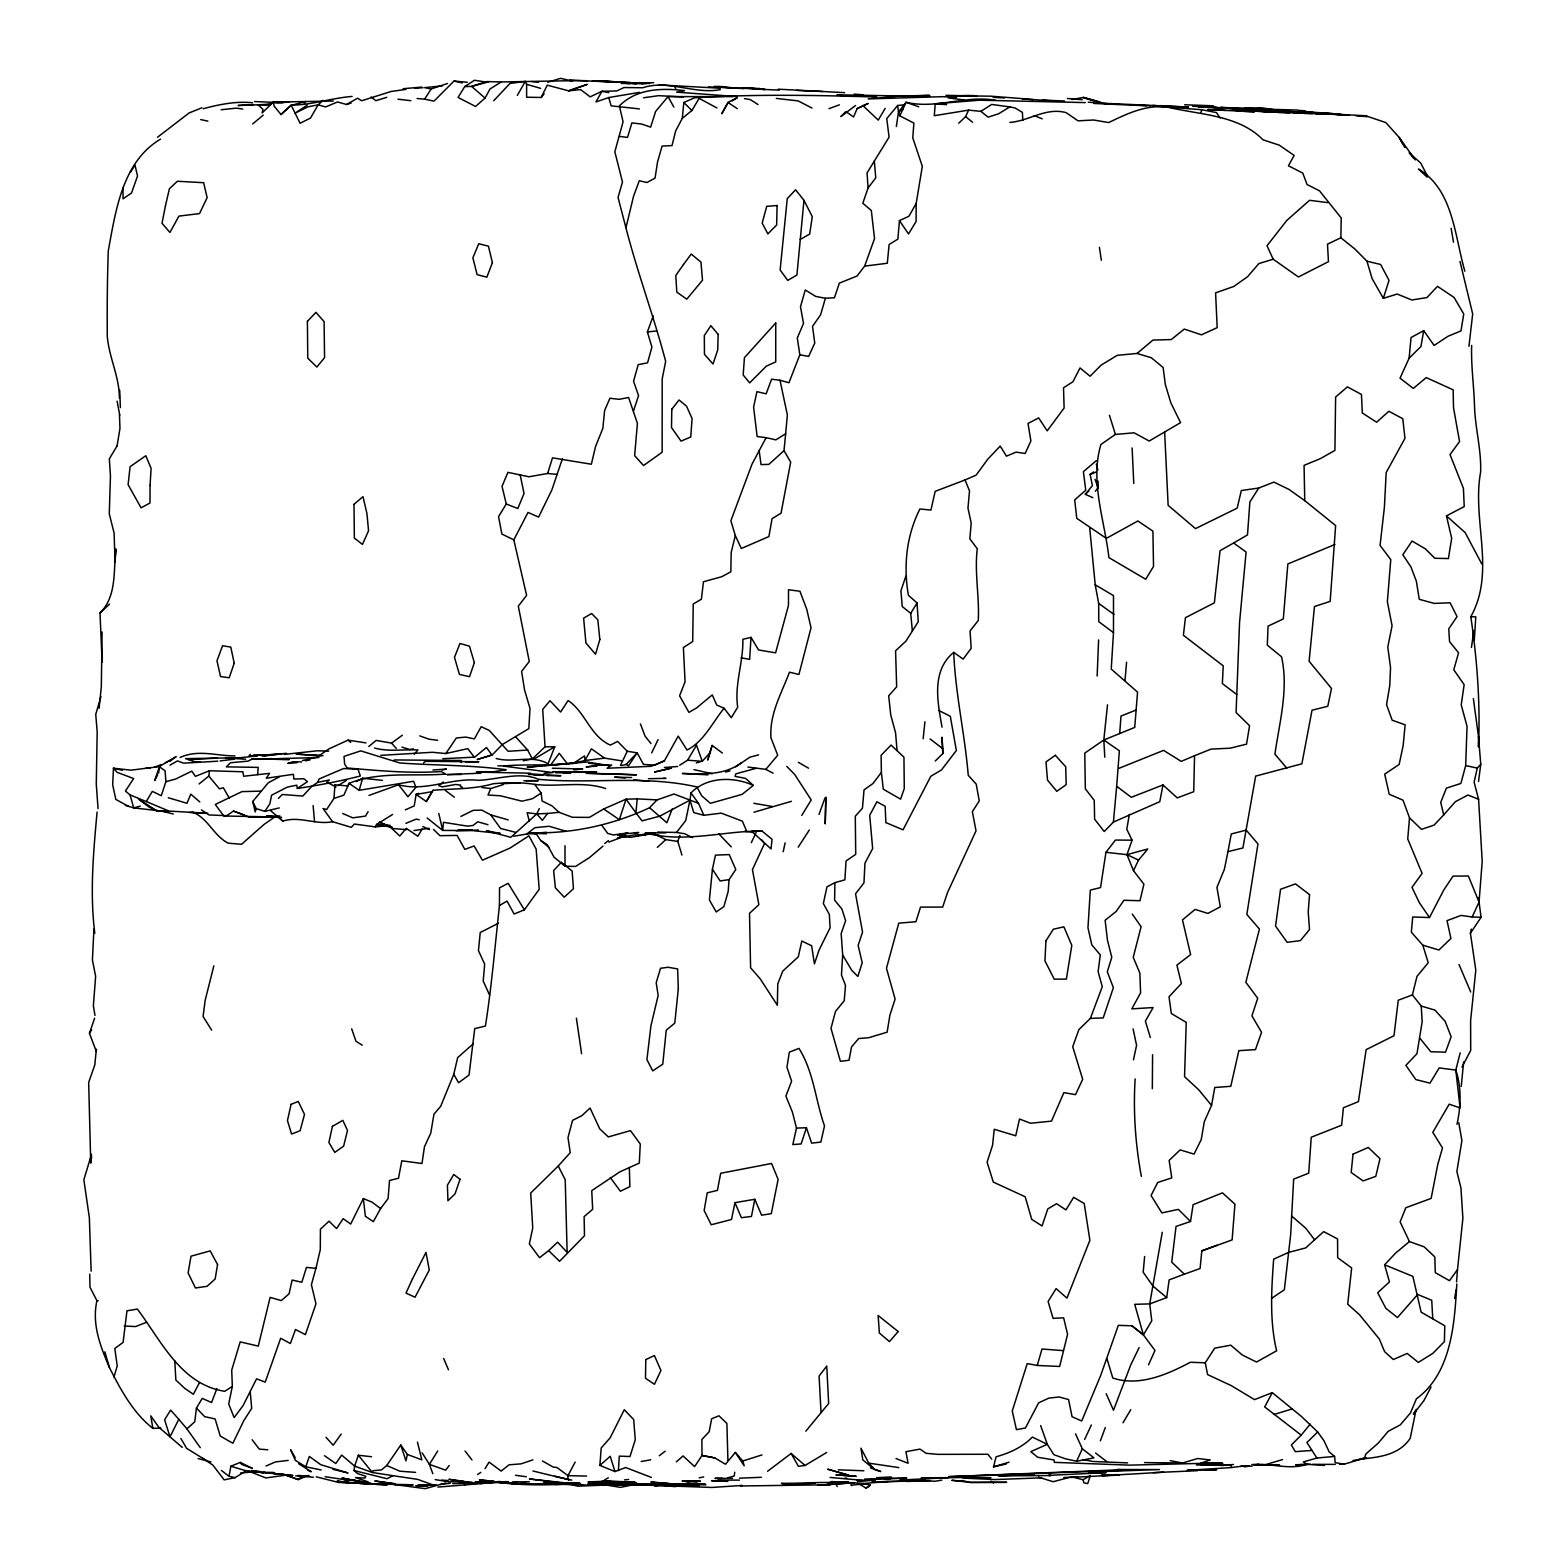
<?xml version="1.0" encoding="UTF-8"?>
<svg xmlns="http://www.w3.org/2000/svg" width="1567" height="1567" viewBox="0 0 1567 1567"><rect width="100%" height="100%" fill="white"/><g stroke="black" fill="none" stroke-linecap="round" stroke-linejoin="round"><path stroke-width="1.5" d="M1473.372 698.667L1478.484 736.333L1478.484 746.911C1480.423 703.642 1477.133 659.55 1470.806 616.712C1496.034 571.622 1471.766 520.322 1480.619 472.078C1481.442 449.807 1475.311 428.907 1474.527 406.695C1474.018 386.226 1470.943 365.973 1471.668 345.426M499.462 905.53L499.52 887.843L508.139 883.318L524.397 909.82L514.113 914.012L507.042 901.084L499.462 905.53C495.035 945.685 491.646 986.329 485.417 1026.072L474.742 1028.579L469.023 1075.099L458.563 1082.738L453.764 1074.316L457.682 1057.607L473.41 1043.661M1236.814 694.592L1222.358 683.565L1223.239 665.857L1183.398 635.281L1185.436 617.672L1214.366 602.844L1220.047 550.683L1233.621 543.005L1246.098 552.015L1239.556 622.51L1236.089 712.476L1249.565 725.717L1246.548 744.129L1230.271 748.184L1211.056 749.104L1194.544 755.725L1193.721 791.707L1177.248 797.897L1162.988 784.949L1131.335 797.29L1116.683 786.301L1119.367 750.789L1103.814 739.996L1107.516 704.837M916.186 203.436L916.088 221.515L908.527 233.934L899.438 220.614L908.938 216.246L916.186 203.436L922.317 166.337L912.778 137.876L913.874 123.088L899.85 115.86L898.518 111.923L897.617 105.498L904.453 104.793M851.155 1482.578L851.136 1485.496C854.583 1484.302 879.42 1482.402 865.944 1488.043L858.814 1483.753M881.379 772.433L883.298 789.2L900.594 799.15L904.296 788.495L903.944 757.194L891.055 745.069L881.105 755.294L881.379 772.433L872.956 783.52L864.044 789.886L862.438 808.239L855.288 816.211L855.719 854.328L846.043 860.988L844.907 879.831L834.898 882.652L834.623 900.163L841.89 909.017L845.632 920.71L841.166 933.579L842.674 955.008L841.459 975.046L845.494 985.369L844.221 1000.686L835.466 1011.479L831 1028.383L840.402 1061.31L849.02 1060.271L851.508 1046.932L858.677 1038.529L868.49 1037.765L887.137 1032.183L889.919 1015.083L895.11 999.119L886.471 968.288L898.772 923.159L915.931 921.729L920.534 907.117L942.688 907.078L947.506 892.602L976.045 830.823L972.343 811.745L979.257 800.913L976.221 784.166L968.23 775.234C964.88 734.179 955.322 693.691 953.735 652.362L963.137 659.119L971.168 648.366L970.071 630.913L978.278 620.454C979.512 596.459 974.38 572.641 977.279 548.783L969.836 538.813L971.207 523.084L967.975 508.119L969.522 490.882L965.037 479.972L976.163 475.095L987.7 459.288L1000.197 446.086L1006.465 456.173L1016.082 452.119L1025.151 453.49L1030.89 440.993L1028.011 423.462L1038.647 417.899L1047.207 430.847L1064.111 408.047L1063.503 387.774L1072.944 381.76L1080.035 367.951L1090.103 376.256L1101.19 365.072L1117.271 355.317L1137.074 353.456L1151.353 357.766L1163.106 367.52L1165.358 384.64L1170.862 402.915L1180.578 422.639L1149.218 441.032L1134.116 432.825L1115.41 434.412L1100.915 444.48C1089.79 481.578 1104.676 520.401 1108.907 557.617L1145.712 579.261L1153.527 566.431L1152.901 531.135L1137.877 520.969L1106.322 538.382L1076.784 518.324L1074.688 499.932L1085.735 490.197L1083.385 471.647L1096.371 460.639M1456.82 1283.98C1454.548 1323.997 1451.355 1373.24 1416.431 1398.783L1410.457 1412.964L1400.33 1424.834L1388.166 1431.357L1378.314 1443.05L1365.778 1454.058L1364.602 1458.113L1344.173 1464.185L1335.182 1462.677L1334.594 1456.429L1329.188 1451.943L1323.997 1440.778L1317.69 1431.983L1301.452 1416.47L1272.286 1392.652L1254.54 1399.625L1231.211 1385.6L1207.609 1374.592L1205.238 1362.8L1214.699 1348.188L1230.761 1345.172L1242.318 1355.024L1256.519 1362.036L1276.635 1350.774C1269.505 1321.177 1271.425 1289.563 1273.658 1259.163L1288.72 1252.346L1305.683 1247.939L1323.664 1231.603L1337.572 1238.968L1337.67 1257.674L1351.655 1267.958L1347.698 1304.195L1359.412 1314.615L1379.313 1339.002L1384.621 1351.655L1393.318 1359.529L1407.205 1353.437L1418.311 1362.409L1432.845 1353.359L1444.402 1341.607L1444.774 1325.76L1421.132 1312.147L1412.866 1276.361L1384.601 1264.804L1395.688 1253.012L1409.438 1241.573L1424.207 1246.862L1434.804 1256.91L1435.294 1272.659L1449.495 1280.69L1457.506 1269.564L1462.892 1218.284L1460.914 1187.727L1456.859 1171.528L1461.913 1140.58L1458.799 1122.775M1152.587 1054.728L1152.313 1088.673M1190.509 1221.496L1193.114 1204.69L1222.456 1192.859L1234.953 1204.181L1232.113 1239.908L1201.811 1250.858L1200.087 1268.506L1184.358 1274.167L1171.724 1262.16L1176.034 1226.432L1190.509 1221.496L1178.404 1209.371L1161.872 1212.897L1151.079 1195.503L1157.719 1182.478L1171.783 1177.875L1169.139 1160.422L1180.166 1149.884L1194.054 1154.096L1201.262 1139.542L1204.298 1121.659L1211.546 1105.401L1198.814 1089.868L1184.554 1076.666L1186.239 1022.389L1171.313 1013.496L1169.021 996.769L1181.4 983.508L1176.895 965.135L1190.626 954.597L1182.478 919.907L1195.112 909.408L1207.902 913.424L1220.301 906.823L1216.932 887.353L1224.356 869.391L1227.98 851.625L1242.905 848.002L1255.676 776.096L1301.883 763.815L1312.03 710.204L1327.778 706.266L1331.499 688.461L1309.111 661.254L1314.458 606.547L1330.168 601.375L1335.632 525.572L1304.743 500.637L1304.077 465.36L1320.335 458.641L1334.927 450.395L1335.613 397.019L1347.424 386.873L1361.449 394.473L1362.311 412.963L1376.609 422.228L1388.871 411.259L1402.778 418.722L1404.972 438.329L1386.188 472.529L1384.386 507.473L1380.057 545.375L1390.771 559.615L1387.363 601.708L1392.084 625.762L1387.794 647.053L1390.536 667.522L1389.772 685.465L1386.56 704.66L1392.162 720.193L1405.148 724.835L1403.131 745.716L1399.155 764.441L1384.699 774.118L1389.224 794.234L1403.013 800.189L1409.516 817.817L1421.465 829.354L1434.099 825.104L1443.716 814.879L1440.719 802.343L1446.419 788.123L1460.875 783.441L1465.674 765.597L1467.045 726.305L1461.227 704.895L1464.146 684.681L1453.784 669.795L1458.564 652.812L1449.553 641.628L1448.77 628.857L1457.055 616.595L1450.141 602.805L1434.158 603.393L1419.271 599.319L1416.353 581.161L1410.986 566.999L1402.818 554.777L1412.063 541.026L1425.382 548.842L1434.843 558.283L1448.398 558.538L1451.688 538.284L1446.459 515.896L1464.224 506.572L1463.421 488.375L1450.023 454.587L1459.543 441.561L1453.53 407.851L1453.138 389.83L1426.244 377.608L1413.316 388.42L1400.036 378.176L1409.125 358.177L1411.064 337.512L1423.717 330.657L1434.118 345.445L1447.967 336.298L1460.973 330.911L1463.754 314.007L1454.098 297.475L1437.487 286.35L1426.969 297.554L1411.808 299.983L1397.157 294.048L1383.348 298.337L1372.124 278.652L1366.953 261.199L1354.809 248.938L1340.862 237.773L1341.234 217.97L1319.492 190.821L1307.054 184.495L1302.765 173.095L1288.446 165.789L1294.166 155.446L1279.279 145.163L1262.963 139.796C1238.596 114.842 1200.067 114.881 1168.042 107.261C1146.848 104.186 1127.221 113.608 1108.711 122.559L1093.57 119.993L1078.018 120.835L1066.226 112.687C1046.149 106.987 1029.127 120.972 1009.834 122.441M1456.37 1289.132L1454.568 1298.377M1456.546 1281.904L1457.506 1269.564M1162.988 784.949L1159.795 801.658L1113.412 822.087L1104.245 831.509L1094.628 819.228L1094.256 800.384L1085.343 788.828L1084.775 753.12L1103.814 739.996L1134.723 727.421L1137.564 692.124L1111.238 669.07L1113.491 632.637L1113.491 595.617L1095.215 584.804L1089.692 527.766M89.711 1274.128L89.985 1287.251L96.919 1300.649C91.689 1324.566 100.366 1346.112 109.455 1367.619C120.737 1389.772 132.98 1412.729 152.861 1428.379L160.774 1428.046M602.962 846.141L589.525 857.56L575.579 866.433L564.982 866.218L565.021 845.71M747.929 767.066L765.812 769.358L777.722 755.235L770.944 737.802C769.338 713.984 781.424 693.593 789.474 672.204L798.935 674.456L811.04 627.721L806.731 609.25L799.934 591.249L788.514 589.76L788.475 605.391L775.606 652.851L758.565 649.972L751.004 637.377L742.856 639.297C743.463 662.488 734.237 684.407 737.704 707.246L731.28 717.686L724.111 708.264L716.726 705.052L712.28 694.906L696.551 707.951L688.912 712.378L679.588 695.787L685.073 681.802L683.388 647.563L692.692 641.53L693.26 603.981L701.409 599.162L703.446 581.768L721.78 576.715L730.829 571.818L731.182 552.465L735.315 535.542L730.868 520.734L752.023 464.126L766.106 437.663L775.9 439.876L785.655 433.726L787.359 414.922L779.994 380.252L771.61 379.194L766.145 393.826L756.92 391.652L753.609 407.185L757.135 436.527L766.106 437.663M1461.972 1067.068L1470.708 1050.438L1470.61 1020.685L1475.801 970.169L1470.414 933.227L1481.089 917.322L1479.052 902.063L1468.377 875.992L1453.02 876.129L1443.834 889.919L1429.496 917.537L1412.709 916.989L1411.338 932.189L1422.797 945.175L1428.242 962.745L1416.979 976.378L1412.396 994.927L1398.254 1000.216L1394.003 1035.728L1366.13 1049.655L1358.432 1101.621L1343.428 1107.751L1341.607 1125.243L1311.246 1137.231L1308.719 1173.174L1293.656 1179.148L1290.679 1234.522L1284.352 1289.778L1271.542 1298.397M1113.412 822.087L1116.683 786.301M618.417 1470.59L619.278 1456.135L629.993 1456.526L635.262 1439.818L633.695 1419.584L624.293 1409.732L610.131 1437.84L601.199 1447.986L599.887 1465.4L614.989 1471.57L625.664 1467.515L651.304 1477.407M751.004 637.377L749.653 659.354L741.034 657.827M897.049 750.534L895.599 732.984L890.702 714.689L888.704 695.807L896.657 686.836L895.58 650.814L905.961 641.099L918.242 621.746L917.048 602.962L908.39 595.245C903.297 565.961 906.431 535.62 919.907 508.981L930.916 510.078L935.186 491.333L965.037 479.972M1474.332 639.826L1475.801 616.85L1470.806 616.712M102.11 632.01L101.307 686.973L99.093 708.323M729.027 879.655L728.224 891.31L723.876 906.647L716.217 911.955L709.4 899.987L712.417 869.234L715.473 855.131L729.243 854.583L735.785 869.528L729.027 879.655L720.115 880.928L712.417 869.234M363.348 1198.579L365.385 1216.286L373.338 1221.653L380.585 1208.549L372.025 1202.144L363.348 1198.579L350.695 1224.042L343.173 1218.656L336.552 1228.587L329.031 1221.183L320.412 1229.174L320.295 1249.643L315.927 1268.349L306.486 1267.39L301.824 1282.257L292.167 1280.043L289.072 1293.774L281.335 1300.59L270.112 1297.398L258.281 1346.112L240.182 1341.881L231.72 1370.067L232.327 1386.403L224.708 1391.3C180.714 1384.366 161.362 1340.941 137.367 1309.091L126.986 1310.796L123.088 1342.41L114.802 1348.482L117.231 1365.973L113.94 1377.08M1461.247 1086.421L1463.617 1061.838M375.336 826.886L376.57 824.477L390.183 825.417L375.336 826.886L354.357 824.046L351.302 827.317L332.557 821.715L323.076 808.533L326.622 809.512L333.967 798.426L334.946 784.812L347.933 785.948L349.03 783.324C379.527 771.179 413.531 776.527 445.635 774.098L441.267 771.532C409.477 773.628 378.391 770.631 347.169 767.987L344.622 764.05L344.035 756.391L360.763 750.867L399.683 762.953C433.256 765.421 471.491 765.049 505.044 769.593L506.161 769.73L491.196 772.12L476.29 772.08L530.39 773.197M1119.7 733.552L1120.993 716.06L1136.036 710.047M97.095 812.059C93.374 852.311 89.75 893.19 94.803 933.266M1085.285 102.599L979.414 100.19L935.244 103.794L934.285 115.703L968.661 110.121L980.883 111.355L988.072 117.153L998.688 113.764L1009.775 106.889L1015.142 108.005L1022.409 112.393L1022.82 120.463M803.969 200.341L796.917 275.009L787.77 280.415L780.131 270.014L787.261 198.598L795.605 189.783L803.969 200.341L812.274 216.618L809.669 234.071L800.208 239.477M899.438 220.614L897.891 239.124L889.135 244.472L887.294 263.256L864.651 266.116L857.012 276.047L839.324 283.137L834.447 297.789L825.398 298.259L815.721 296.418L805.262 289.973L800.482 306.799L803.518 323.39L797.29 338.002L799.836 354.769L788.965 382.72L779.994 380.252M1409.516 817.817L1407.734 838.952L1422.092 873.367L1411.985 887.373L1419.428 902.827L1429.496 917.537M1125.008 680.293L1126.575 662.234M1144.635 1256.499L1143.185 1272.228L1152.92 1286.056L1166.69 1297.613L1149.708 1303.901L1134.723 1304.312L1143.381 1334.869L1154.977 1350.46L1148.533 1364.818M1098.604 639.924L1097.155 676.023M442.795 758.702L474.703 757.155L486.475 747.479L491.96 755.039L477.171 759.544L492.351 754.785L502.4 744.482L528.843 728.616L529.999 708.421L524.534 689.852L521.596 671.362L529.274 661.489L518.305 606.174L526.61 595.362L513.819 539.871L501.891 534.053L498.541 516.64L506.278 503.986L502.028 486.358L507.923 472.353L529 476.779L547.647 473.469L552.505 457.858L591.347 464.224L595.558 446.517L602.844 428.379L604.588 410.632L609.876 398.253L619.18 399.311L628.602 397.47L637.416 423.384L634.635 455.605L643.508 465.517L662.155 452.256L662.195 378.94L665.662 361.35C653.87 316.416 637.514 272.854 625.938 227.803L633.538 196.286L639.258 180.793L646.995 182.497L655.045 178.148L657.572 161.793L662.116 146.084L672.028 145.574L675.671 130.903L682.291 118.367L683.819 102.501L694.553 97.8C755.137 94 815.956 95.215 876.658 97.017M368.989 795.409L398.527 784.773C425.734 792.099 451.472 777.291 478.738 780.327C498.188 779.406 520.303 771.356 538.715 779.347C591.366 784.127 644.664 774.999 696.845 786.928L701.722 795.801L710.399 803.323L742.19 794.332L753.296 785.4C733.689 776.37 706.619 776.644 690.988 792.922L689.95 800.13L659.727 816.192L642.039 820.853L635.889 812.842L637.24 798.876L657.063 799.895L673.986 794.018L698.49 803.323L703.838 815.291L721.271 813.136L742.366 821.167L746.793 831.509L761.875 830.902L751.651 831.333L771.042 848.922L772.041 839.305L761.875 830.902M735.315 535.542L741.309 548.489L768.907 536.56L772.061 518.677L781.032 513.192L790.689 462.128L784.009 450.669L785.655 433.726M1422.797 945.175L1438.917 950.013L1450.924 938.476L1447.027 920.632L1461.071 915.422L1472.157 916.989L1479.052 902.063L1482.206 861.399L1478.582 799.229L1474.116 782.188L1477.289 768.085L1480.756 764.324L1478.484 736.333M923.159 738.703L924.941 721.76M199.068 783.951L208.803 776.076L209.41 770.749L242.905 771.787L243.629 776.253L269.544 773.354L266.312 778.231L293.421 774.313L293.852 779.034L303.959 778.779L307.426 781.698L297.377 788.436L296.77 785.185L287.309 787.104L271.581 795.213L269.877 803.714L264.843 811.373L256.185 808.592L252.718 801.52L268.251 782.795L279.788 776.605M1457.016 1124.303C1460.875 1106.615 1461.658 1087.361 1455.802 1070.065L1439.192 1067.93L1430.005 1083.13L1415.863 1079.604L1405.893 1065.364L1416.96 1053.69L1422.19 1021.664L1421.23 1006.073L1412.396 994.927M216.912 1388.499L211.584 1402.563L202.241 1398.371L196.423 1408.067L194.759 1421.798L186.884 1428.791L200.282 1447.673M158.62 773.138L159.423 766.792L165.103 770.807L165.887 781.718L161.283 795.703L152.352 791.355L146.24 801.54L130.041 794.88L125.419 791.08L133.626 778.525L117.172 772.374L113.47 768.261L112.667 784.773L115.821 799.405L128.67 806.457M734.727 1472.197L734.237 1475.957L727.676 1477.838M1090.377 1018.393L1103.227 1017.904L1113.373 987.661L1107.301 971.775L1111.786 957.319L1107.438 940.141L1105.127 920.26L1116.272 911.348L1123.931 900.261L1139.973 900.731L1143.91 884.199L1133.47 870.606L1126.967 854.661L1132.079 840.186L1115.449 840.049L1105.949 852.311L1100.543 887.588L1090.319 890.115L1087.968 927.821L1091.807 944.881L1100.308 954.93L1098.114 971.579L1102.287 986.662L1090.377 1018.393L1078.88 1029.597L1072.729 1046.736L1082.679 1079.291L1075.51 1094.647L1063.875 1092.63L1051.477 1121.13L1030.557 1123.245L1019.51 1119.034L1015.749 1135.801L994.242 1129.278L992.557 1145.301L987.092 1162.146L993.302 1182.086L1025.171 1196.757L1031.732 1219.322L1042.055 1225.962L1047.794 1208.901L1056.589 1203.711L1065.971 1209.9L1073.65 1197.306L1084.207 1203.515L1089.888 1240.3L1066.951 1298.122L1056.099 1288.603L1048.108 1301.511L1053.044 1318.317L1063.66 1317.867L1067.578 1334.34L1059.645 1366.463L1037.236 1365.464L1027.227 1363.584L1012.262 1411.005L1016.435 1429.652L1025.425 1428.007L1038.627 1402.857L1048.832 1398.097L1059.135 1396.981L1068.557 1399.546L1072.083 1416.725L1081.72 1420.995L1100.759 1375.278L1118.329 1325.349L1131.883 1325.78L1143.381 1334.869L1151.765 1320.785L1149.708 1303.901L1162.263 1232.269M1478.523 781.443L1480.756 764.324M445.674 1482.989L425.284 1488.65L396.098 1484.752L412.121 1484.752L372.26 1483.871L341.978 1477.975L360.684 1481.814L368.127 1481.853L355.474 1477.583L364.954 1478.092L365.816 1476.271L357.746 1473.666L354.044 1470.571L354.632 1466.105L358.334 1455.234L371.594 1456.742M1166.69 1297.613L1169.139 1279.886L1184.358 1274.167M91.669 1156.485L90.729 1163.125L88.673 1082.464L94.803 1064.894L96.371 1049.185L96.312 1051.398L89.456 1033.299L94.608 1018.217M1471.433 647.445L1473.803 630.894M896.324 126.516L898.518 111.923L906.059 102.266C935.812 109.494 965.938 94.784 995.907 100.347M1468.945 346.366L1472.686 313.929L1459.993 261.454M1416.176 1409.321L1410.202 1438.31C1399.037 1455.273 1378.509 1457.349 1360.078 1459.073L1364.602 1458.113M117.094 445.753L119.954 428.516L119.484 414.569M257.576 774.588L258.202 767.379L226.334 766.87L230.447 762.757L248.056 761.111L252.405 758.898L287.642 758.663M1129.356 814.389L1126.791 829.315L1132.079 840.186M1114.509 1475.037L1163.654 1472.197M245.51 1471.139L235.168 1477.642L229.056 1476.31L230.819 1466.261L240.28 1462.422L252.405 1468.357L241.671 1464.42L240.28 1462.422M1423.717 330.657L1420.916 346.542L1409.125 358.177M1211.546 1105.401L1214.778 1087.518L1230.781 1086.303L1238.851 1050.673L1255.461 1049.635L1261.553 1032.281L1251.935 1015.886L1257.713 998.238L1245.843 982.294L1259.437 929.055L1246.842 914.442L1257.968 843.927L1246.216 830.118L1231.27 833.957L1227.98 851.625M754.804 1199.303L751.455 1216.423L741.406 1217.716L734.943 1202.633L754.804 1199.303L761.601 1215.189L771.277 1213.681L778.113 1179.383L771.591 1163.478L720.683 1173.272L717.412 1190.372L707.226 1192.84L704.151 1210.488L711.222 1224.767L731.515 1219.479L734.943 1202.633M1470.414 933.227L1471.237 929.074M232.327 1386.403L228.704 1403.973L234.129 1417.567L243.042 1405.677L256.557 1378.842L265.234 1382.114L280.669 1338.277L290.385 1343.507L295.497 1329.521L305.369 1334.633L315.966 1303.842L311.402 1284.685L315.927 1268.349M783.206 851.743L785.106 842.889M1133.45 1059.84L1136.584 1045.307L1133.078 1028.892M400.76 1445.048L407.381 1454.489L405.971 1460.875L400.76 1445.048L386.736 1465.498L381.486 1469.964L372.985 1470.688L372.378 1472.51L354.632 1466.105L341.665 1455.057L335.808 1463.558L324.545 1455.723M796.506 1128.083L792.804 1144.576L801.148 1143.93L806.437 1127.75L796.506 1128.083L792.412 1112.119L785.89 1096.077L791.609 1081.21L786.947 1067.245L789.337 1052.162L798.974 1048.382C813.782 1072.004 815.428 1100.269 824.516 1125.948L820.834 1142.069L811.628 1143.146L806.437 1127.75M712.123 745.441L707.794 759.819L712.123 745.441L722.407 753.041M625.938 227.803L618.044 197.422L622.491 182.007L614.832 151.803L623.078 121.775L619.357 105.87C636.927 88.379 661.705 87.987 684.564 90.592L676.591 92.159L736.588 96.547M1460.189 1052.867L1455.802 1070.065L1460.072 1107.889L1449.201 1104.187L1432.786 1132.314L1442.482 1147.906L1437.82 1164.242L1431.141 1198.402L1405.834 1207.726L1400.134 1221.888L1409.438 1241.573M1006.151 1464.029L993.498 1466.849L996.103 1456.781C1009.442 1453.118 1022.605 1447.124 1032.359 1437.076L1047.304 1444.323L1053.827 1454.685L1065.58 1458.838L1076.666 1461.247L1093.942 1457.878L1082.307 1448.77L1075.53 1433.844M213.856 965.82L205.159 1000.334L203.083 1016.493L211.623 1030.087M256.185 808.592L255.225 811.941L252.718 801.52M333.967 798.426L343.878 795.155L349.03 783.324L359.176 790.297L362.682 778.192L382.426 780.405M825.398 298.259L820.618 314.771L812.509 326.387L814.762 343.016L808.65 356.434L799.836 354.769M1037.236 1365.464L1042.016 1349.011L1063.425 1350.636M100.934 696.669L95.744 714.337L97.193 731.907L96.273 783.911L98.035 808.592M1383.348 298.337L1389.028 280.375L1380.625 264.47L1366.953 261.199M513.819 539.871L528.001 512.429L538.597 517.09L551.819 490.06L562.357 458.837M633.519 410.965L638.553 395.628L633.558 381.271L638.2 364.641L647.563 362.858L651.911 347.09L647.386 331.949L653.224 315.829M91.552 1154.233L83.854 1179.775L89.358 1217.755L91.141 1271.17M905.863 576.186L900.927 590.798L902.239 606.527L910.701 613.363L912.366 630.992M321.176 1469.964L305.78 1466.79L309.345 1456.429L320.745 1464.694L347.992 1472.96L332.988 1469.356M897.617 105.498L886.746 118.602L889.077 137.152L874.327 161.088L875.757 177.835L868.079 187.942L862.81 203.24L871.33 210.526L874.523 238.635L864.651 266.116M159.423 766.792L154.643 780.581L157.621 774.999M681.939 855.034L677.786 841.44L679.921 835.387M819.012 814.409L825.045 797.858M160.539 139.13C122.402 161.695 115.625 210.938 108.28 250.838C107.3 279.337 107.065 307.778 107.281 336.317C109.044 357.609 119.464 376.805 119.366 398.116M1100.367 1440.817L1105.323 1427.537M672.223 808.925L666.876 822.753L649.58 807.73C614.264 824.222 576.264 832.919 537.226 832.88M453.764 1074.316L440.68 1106.322L433.961 1114.176L430.749 1133.176L424.461 1146.731L421.993 1163.497L401.798 1160.794L398.508 1178.208L389.517 1180.519L388.087 1198.579L380.585 1208.549M523.241 760.798L532.329 758.996L545.042 746.813L554.777 746.754L548.097 763.775C531.722 754.413 513.467 763.344 496.132 758.487M1200.773 112.609L1201.889 109.749L1216.443 112.569L1220.086 117.995M503.183 784.636L490.765 788.534L488.003 795.017L500.519 795.801L522.026 801.188L532.388 798.739L541.183 793.117L534.7 784.381C520.949 782.148 507.042 782.501 493.213 783.735C473.9 789.396 453.059 788.593 432.982 790.297L426.342 801.56L416.117 794.43L414.217 805.889L405.363 809.865M857.149 108.593L867.961 103.559L857.149 108.593L853.564 116.977L845.925 111.59L840.891 116.565L855.602 105.498M278.378 798.406L282.334 794.489L302.823 796.056L312.107 786.066L317.67 782.364L319.139 778.956L343.604 768.535L358.02 769.279L360.351 775.978C339.706 781.306 318.219 785.38 297.377 788.436M1076.666 1461.247L1082.307 1448.77M899.85 115.86L906.059 102.266L918.771 106.811M1084.638 1439.446L1091.337 1424.951M751.337 842.635L756.117 832.469M958.769 123.205L965.585 116.604L968.661 110.121M545.042 746.813L542.711 709.381L549.997 700.723L560.614 712.025L568.116 700.547C585.647 712.319 590.113 736.177 610.346 745.108L617.613 741.426L627.27 751.259L637.162 752.846L643.469 764.402L654.81 765.147L664.408 760.818L678.217 736.098L687.032 750.025C703.877 741.583 712.417 722.465 724.111 708.264M427.145 818.013L442.678 830.412L471.941 830.569L500.147 833.409L486.377 830.784L510.822 837.326L536.776 813.9L539.322 808.592M620.473 765.362L627.27 751.259M651.676 752.885L658.101 739.604M1133.47 870.606L1138.563 860.087L1147.788 848.981L1126.967 854.661L1105.949 852.311M1139.15 1347.561L1130.767 1364.877L1113.491 1410.222L1106.184 1393.709M493.683 100.778L509.98 83.443L525.337 81.425L526.61 84.324L526.63 97.232L541.183 97.467L547.236 85.166L568.664 90.827L580.613 89.593L590.171 96.86L601.885 91.317L616.889 90.925L623.96 87.556L642.764 87.752C667.777 79.271 694.318 94.568 720.213 89.672L719.821 88.183L658.884 84.912M1431.024 1387.01L1423.952 1400.545L1413.395 1414.217L1415.256 1410.946M199.381 1382.78L193.368 1394.277L184.808 1388.401L175.857 1380.037L174.779 1360.822M575.167 1462.089L567.979 1475.644L567.822 1479.346L569.174 1479.836L532.995 1471.002M1272.286 1392.652L1264.706 1406.931L1301.217 1435.137L1310.227 1424.109M487.455 82.307L474.507 80.25L464.713 86.596L458.073 97.448L475.565 106.478L485.045 98.094L490.02 88.966L501.185 81.954L573.385 80.681M732.22 100.974L737.391 97.546L727.93 102.462L721.78 113.745L727.049 104.401M426.342 801.56L432.982 790.297M510.568 765.93L503.869 765.969C530.802 763.442 558.342 767.36 584.922 760.504L591.425 748.83L604.647 758.154L621.355 760.798M517.306 95.391L525.337 81.425M885.12 108.417L878.264 120.111L862.653 105.361M368.127 811.628L365.464 816.113L352.771 817.837L342.722 813.508M687.619 760.191L696.512 745.128L702.231 761.347L687.619 760.191L679.686 765.205M682.291 118.367L691.889 110.532L699.117 98.349L716.922 107.966M152.861 1428.379L150.785 1415.863L158.698 1427.145L170 1436.841L164.613 1419.761L170.627 1410.104L178.795 1419.271L170 1436.841L182.301 1447.418M1122.991 1422.758L1130.767 1409.712M117.231 445.694L109.337 458.818L110.454 475.937L109.279 513.839L114.117 533.152L115.018 562.22L115.978 548.92C113.216 570.721 117.133 595.989 100.014 613.01L102.11 662.214M422.267 828.884L417.801 836.21L406.304 828.336L399.761 835.995L389.36 826.142M910.701 613.363L917.048 602.962M801.775 815.369L811.216 799.973L794.684 774.451L786.81 766.42M735.354 1452.433L744.188 1465.831L742.797 1461.012L735.354 1452.433L725.521 1464.244L714.826 1457.917L702.016 1455.469L694.592 1466.614L683.036 1455.939L676.317 1461.913M874.327 161.088L867.041 172.918L868.079 187.942M437.741 1450.924L429.397 1464.381L432.825 1473.744M485.045 1468.612L489.1 1462.109L501.166 1471.1L509.06 1464.812L521.086 1463.852L532.858 1459.856M89.456 1033.299L91.689 1029.734M1304.743 500.637L1288.897 489.374L1273.912 482.107L1258.752 488.042L1249.878 501.93L1247.489 534.895L1233.621 543.005M417.077 98.525L424.598 99.132L431.199 88.966L447.516 83.482M798.191 847.179L809.277 830.079M304.292 103.442L305.526 101.542L333.36 101.032M130.296 172.35L135.017 165.181L137.524 176.033L131.491 193.035L123.049 198.794L123.009 187.531M380.801 755.353L432.374 752.278L445.851 753.531L456.35 737.979L465.732 737.097L474.39 738.88L481.206 726.677L489.276 730.457L508.119 751.259L527.687 750.064L532.329 758.996M341.195 1434.06L333.183 1445.225L325.995 1437.311M550.859 764.774L559.262 753.296L567.822 764.402M435.979 1484.556L434.039 1485.34L417.723 1479.385L392.886 1475.683L387.069 1478.719L354.044 1470.571M524.397 909.82L539.205 889.273L536.149 849.138L528.941 835.818L510.117 848.021L482.44 860.205L474.076 845.965L464.831 849.373L457.094 835.426L439.876 835.681L433.511 829.413M449.2 1465.537L445.655 1470.159L429.397 1464.381L422.111 1452.805M637.24 798.876L626.056 799.17L603.648 808.983L589.407 817.386L572.406 817.288L559.066 812.313L547.627 813.449L542.339 820.344L536.776 813.9L527.119 812.725L529.313 821.049M821.03 1412.572L819.09 1376.081L826.749 1366.071L828.649 1403.484L805.83 1431.18M657.631 832.097L676.513 832.449L685.7 820.618L689.95 800.13L693.77 812.607L703.838 815.291M1095.353 491.215L1098.154 487.67L1098.095 481.187M541.183 97.467L544.082 93.883M1092.845 497.679L1085.285 494.31L1092.414 485.633L1090.123 474.409L1093.629 471.902M732.886 96.606L668.071 96.606L655.633 111.433L650.638 127.123L641.569 124.028L631.893 122.912L627.525 137.367L619.474 136.427M953.735 652.362C931.033 670.931 937.634 702.094 942.041 727.186M250.309 754.334L248.977 755.882L281.453 753.982L264.314 755.647M414.197 754.256L417.899 750.005C403.502 749.085 389.008 752.003 374.572 748.047M1443.716 814.879L1455.292 801.756L1467.926 795.017L1478.582 799.229M1204.866 1469.846L1216.697 1469.728L1187.12 1470.336L1230.82 1467.613L1231.447 1465.713M467.319 82.287L454.019 81.053L434 101.111L424.598 99.132M558.244 1166.005L570.231 1152.646L567.998 1137.622L572.523 1120.385L581.808 1115.724L590.073 1108.065L599.73 1128.828L608.309 1136.917L630.482 1130.63L640.257 1144.028L639.316 1163.067L619.709 1171.959L591.758 1190.646L592.659 1209.273L584.119 1216.638L584.491 1235.756L559.595 1261.298L548.626 1250.623L539.538 1257.694L529.352 1243.943L532.741 1228.038L530.704 1193.055L558.244 1166.005L565.217 1179.736L567.136 1252.386L557.617 1242.2L548.626 1250.623M702.231 761.347L710.556 752.14M626.056 764.481L637.162 752.846L628.563 765.695L626.056 764.481L621.433 765.538M649.58 807.73L657.063 799.895M1301.217 1435.137L1291.365 1444.989L1295.321 1451.649L1312.01 1450.435L1316.868 1458.015L1334.594 1456.429M935.244 761.033L942.844 753.512L942.061 737.411L942.844 753.512M273.167 102.149L274.245 106.184L280.983 114.528L291.227 105.361L305.526 101.542L273.167 102.149L262.14 112.961L262.962 109.357L258.731 105.44L270.249 104.362M1317.69 1431.983L1306.937 1442.502L1312.01 1450.435M100.014 613.01L109.475 604.098M280.983 114.528L291.07 105.087C311.657 105.165 331.362 98.055 352.105 96.429M322.939 100.406L318.14 104.852L310.521 118.034L300.1 123.264L291.227 105.361M1085.285 494.31L1088.83 491.019M657.357 847.394L665.799 839.618L677.786 841.44M301.432 1476.682L298.22 1479.601L285.468 1475.193L265.822 1477.936L248.624 1471.158M316.162 1476.8L338.433 1482.402L387.93 1484.615M348.089 1482.637L337.316 1480.874L341.567 1482.304L387.069 1484.497L360.351 1483.577M599.887 1465.4L610.209 1456.291L614.989 1471.57M1137.074 353.456L1152.959 340.078L1171.293 339.549L1184.299 329.09L1201.438 334.829L1217.187 327.66L1215.581 292.853L1233.836 286.448L1247.528 276.752L1258.889 263.569L1273.168 259.221L1298.397 276.967L1328.463 261.669L1327.484 244.178L1340.862 237.773M252.659 123.95L263.236 115.135M368.793 746.519L376.158 740.408L391.574 743.13L396.236 748.419M157.484 137.269L189.098 112.942L201.869 107.81M604.784 843.536L608.447 840.578M443.187 782.031L438.78 785.576L442.129 786.908L455.527 784.479L460.62 785.087L460.424 786.673L462.461 787.28M423.541 762.855L425.421 761.327L478.875 761.738L465.771 762.306M1038.47 1477.152L1053.142 1481.716L1068.968 1477.544L1109.71 1475.389M784.009 450.669L768.829 464.4L761.014 464.576L759.153 450.61M659.276 1455.763L665.152 1451.199M513.8 836.269L526.669 834.055L534.935 827.67L549.214 826.279L566.333 831.352M170.019 761.229L176.131 756.587L159.188 766.596L131.158 770.161L113.47 768.261L122.481 770.298M391.574 743.13L402.327 735.236M735.687 766.851L749.731 757.253L758.604 754.863M865.944 1488.043L870.371 1484.87M276.889 815.526L263.902 824.536L241.553 844.28L228.351 843.203C213.425 835.759 208.274 818.131 192.271 811.98M244.158 814.86L233.463 811.079L226.764 815.663L208.979 814.958L201.457 809.943M477.602 1474.527L480.775 1472.373M573.052 763.677L584.471 755.94L585.177 759.995M826.69 1452.472L805.046 1465.458L791.12 1453.451L767.595 1471.276M307.152 105.224L294.87 113.235L308.013 106.811L318.14 104.852L325.623 106.928L337.551 101.973L346.503 104.499L351.067 103.089M980.883 111.355L991.637 104.441L1009.775 106.889M337.982 785.655L346.248 780.523M460.855 816.427L473.254 810.315L481.833 810.139L490.745 814.879L508.217 819.913M533.818 759.231L554.777 746.754M1083.091 1479.738L1090.377 1475.487L1087.753 1483.577L1083.933 1482.872L1083.091 1479.738L1072.357 1476.995M346.503 104.499L357.57 98.212L361.703 100.758L391.025 91.493L405.912 89.378M169.98 765.166L177.502 760.916L183.711 763.168L217.813 761.19M741.309 762.776C724.405 775.587 702.408 774.039 682.409 773.471L708.029 774.862M604.568 1479.875L608.349 1477.818M898.518 111.923L902.827 109.631M392.592 814.448L376.57 824.477L392.377 827.317L379.371 822.146L393.297 828.571L406.637 829.629M834.898 882.652L826.965 886.863L823.341 903.571L829.315 914.325L830.099 927.84L819.11 949.974L814.409 963.881L811.647 945.763L801.834 941.023L798.269 956.869L782.756 971.129L777.78 983.861L777.35 1005.27L760.25 978.905L750.593 967.779L749.516 913.326L758.859 904.688L752.434 869.587L764.52 843.516L761.719 839.834M356.375 781.522L362.682 778.192M276.478 816.975L223.787 815.996L215.306 804.459L241.964 791.609L261.258 791.139M498.482 923.218L480.246 932.502L478.444 950.581L484.673 964.195L483.204 981.099L489.531 994.967M531.859 81.582L538.597 82.326M165.475 762.62L171.508 759.858M365.973 742.895L348.011 740.153L329.129 748.791L316.867 757.233L302.431 760.485M266.057 1466.026L275.283 1461.952L288.191 1460.405M418.663 793.294L416.117 794.43L432.237 791.648M1194.544 755.725L1181.224 761.366L1163.595 750.378L1118.603 768.457M664.408 760.818L651.128 766.302L607.115 768.241L611.659 765.029L599.025 765.147L586.078 766.949L596.909 766.087M405.931 823.321L416.176 819.149L419.251 819.737M308.581 1475.37L298.22 1479.601L286.918 1475.213M209.41 770.749L195.385 776.37L191.82 771.14L175.524 779.073L165.887 781.718M1090.123 474.409L1096.352 471.941M146.612 1322.254L135.604 1326.563L124.244 1326.015M761.934 1454.94L742.797 1461.012M154.389 767.262L161.088 764.676M608.917 842.086L625.997 835.622L617.711 835.191L627.956 832.919L613.461 834.956L607.761 833.448L602.198 825.829M1334.966 544.474L1287.839 563.963L1283.314 618.945L1268.056 626.134L1267.311 645.173L1281.551 656.808C1288.779 689.069 1279.495 722.093 1274.911 754.197L1286.801 768.124M1201.811 1250.858L1216.932 1245.314M828.923 108.652L839.364 104.852M639.473 92.355L608.779 97.546L595.969 101.933L601.885 91.317L608.779 92.61M1201.027 1463.088L1222.632 1463.304L1201.027 1463.088L1210.253 1459.954L1197.697 1458.505L1182.537 1462.99L1144.478 1462.599M203.201 108.73C219.047 104.48 236.264 100.974 252.6 102.776M754.04 812.196L791.433 801.325M1274.108 1414.472L1292.109 1408.948M547.764 82.267L560.555 78.35L571.72 80.916M386.794 97.33L375.806 100.68L371.144 96.997M1265.96 1464.538L1282.492 1459.582M993.498 1466.849L1009.05 1462.187M264.843 811.373L279.22 807.926M1316.868 1458.015L1303.372 1461.933L1307.093 1464.283L1324.526 1465.439M180.068 757.488C198.147 749.183 216.344 755.94 234.991 755.921M140.227 806.124L133.704 807.906L125.399 805.379M755.686 768.418L735.844 773.824L735.06 776.351L745.598 778.388L753.296 785.4M488.61 81.856L471.608 86.4L464.713 86.596M696.316 762.894L700.253 761.856M725.599 772.002L730.046 770.905M619.435 837.229L625.997 835.622M1245.706 1465.733L1231.447 1467.535M270.425 810.492L282.863 821.147C299.297 815.682 315.848 825.123 332.557 821.715M632.343 1484.928L620.552 1487.377L606.194 1485.046L577.733 1486.182L566.118 1483.322L579.124 1483.596M699.215 1477.857L703.681 1476.917M317.67 782.364L329.325 779.955L326.837 782.168L335.926 786.928L334.946 784.812M655.084 1486.045L661.294 1484.772M641.824 83.697L646.172 83.639M442.051 769.985L446.497 769.084L432.943 770.004M235.168 1477.642L224.14 1479.855L212.975 1465.204L202.75 1458.309M413.414 748.83L409.908 749.516L401.955 747.165M1244.453 1466.947L1249.193 1466.046M1253.933 1465.145L1258.673 1464.244M1071.887 99.563L1083.463 97.409L1099.29 102.051M654.791 832.978L648.483 833.683C681.292 841.479 713.886 833.722 746.793 831.509M617.378 837.894L633.519 835.035L651.892 834.075L645.212 833.096L658.826 835.133M641.197 1461.502L650.756 1459.798M305.35 760.798L309.874 760.015M1353.007 1460.503L1366.659 1458.113M878.147 1477.642L891.564 1477.348L876.56 1477.759M941.826 1480.129L934.794 1481.285L919.809 1480.11M445.851 753.531L467.769 748.634L474.057 756.881M1034.161 1474.312L998.59 1475.899L1050.987 1475.526L1048.46 1475.389L1106.087 1472.608L1088.83 1472.392L1104.715 1472.294L1102.796 1471.531L1159.423 1469.572L1117.584 1469.513L1127.026 1470.12L948.662 1476.643L1117.702 1469.924M413.923 830.549L429.143 828.277M450.16 1483.283L440.131 1484.497M654.516 833.096L638.024 835.446L654.928 833.017M580.025 1483.381C551.564 1485.163 523.535 1485.908 495.035 1481.951L506.023 1482.46M681.841 1484.047L688.422 1483.107M1258.752 488.042L1241.319 490.51L1237.186 508.139L1195.503 528.608L1168.14 505.358L1164.653 432.316M888.371 1481.501L864.553 1483.42L831.568 1481.54M262.159 756.215L273.383 754.687M437.879 1487.083L502.145 1481.892L475.31 1481.775L506.102 1481.814M480.031 1483.616L494.271 1481.736M805.046 1465.458L798.406 1466.301L791.12 1453.451M717.921 1480.11L739.467 1480.11M359.176 790.297L413.59 781.267L415.901 787.339L407.968 796.741L398.527 784.773M525.807 1483.068L516.62 1484.204L498.619 1481.579L512.194 1483.44M220.163 760.896L234.247 759.172L225.766 757.977L245.608 759.212M697.021 1483.068L680.411 1485.105L649.208 1484.517M584.922 760.504L604.647 758.154M845.671 1481.618L828.062 1483.166L838.404 1482.793C819.247 1481.814 800.561 1483.557 781.443 1483.283L785.361 1485.065L815.251 1483.146M919.339 1481.03L925.882 1480.58L871.996 1481.951L929.995 1480.619L907.313 1481.481L910.799 1480.286L899.595 1480.227M1197.599 1470.688L1153.449 1472.627M643.508 97.781L658.61 95.665L683.349 96.978M647.386 331.949L656.495 330.97M284.254 754.413L317.259 750.789L328.659 751.122M257.458 755.94L240.437 757.703L185.533 758.643L195.307 762.11L200.341 761.758M275.577 754.452L286.487 753.316M442.482 85.832L424.598 87.654L431.199 88.966M653.576 833.409L630.855 837.287L620.219 836.621M487.631 1482.069L504.104 1482.049L473.92 1483.479L448.945 1479.326L463.088 1481.187M542.104 765.754L527.1 767.242L576.715 763.07M573.816 769.926L582.767 769.025L552.348 768.222M624.43 1479.894L628.622 1479.463M1233.444 1464.459L1224.63 1465.302L1231.525 1464.792M338.433 1482.402L347.835 1481.52M526.669 834.055L546.295 832.253M189.568 759.721L217.029 758.075M544.258 765.558L587.214 762.013L608.975 765.617M341.567 1482.304C356.395 1476.486 371.653 1486.75 387.264 1484.458M620.023 834.212L638.729 832.567L634.42 832.704M1041.761 1477.838L994.83 1479.561L963.176 1478.112L990.951 1477.701L985.525 1477.426L948.916 1477.661L900.359 1480.012L913.796 1480.364M403.15 88.712L421.836 87.086M543.964 773.354L552.857 772.59L505.122 766.302M240.534 1473L256.244 1471.648L292.99 1475.546L263.197 1472.275L290.639 1475.331M594.97 1482.049L610.699 1481.305M296.907 762.678L287.78 763.423L292.951 761.777L301.706 761.915M664.369 767.497L677.708 766.478M476.25 1482.127L482.675 1481.638M673.183 1484.713L657.18 1484.635L674.887 1486.632L687.13 1484.047L700.684 1483.929L682.683 1484.164M221.162 109.749L236.323 108.143L242.767 109.063M830.157 1484.752L740.349 1485.986L742.19 1485.438L711.927 1487.455L641.922 1484.948M414.844 88.261L423.031 87.713M921.181 96.135L930.014 96.194L922.689 96.371M266.899 754.883L281.453 753.982M270.797 104.46L257.713 104.793M456.056 830.725L478.366 830.04M560.673 1483.734L538.284 1483.871L578.164 1483.596M1077.763 1476.858L1063.778 1477.524M890.389 1478.602L871.311 1478.817L906.764 1478.092M271.777 758.604L260.866 759.153L318.904 757.507M452.726 1483.616L507.806 1481.736M856.953 1480.58L875.228 1480.169L857.619 1481.324M848.354 1481.657L828.081 1482.637M563.513 773.256L570.682 772.884L555.521 772.766M761.425 1477.289L739.546 1478.171M501.969 783.735L520.224 782.814M961.864 1480.502L970.345 1482.421L1006.543 1482.323L970.345 1482.421L952.227 1480.325M278.926 816.858L248.938 817.053L233.463 811.079M458.994 1482.872L463.401 1482.656L465.164 1485.007M1212.251 1463.108L1129.631 1465.145L1054.395 1462.364L1054.023 1459.954L1037.687 1457.271L1030.773 1451.649L1047.304 1444.323L1040.664 1425.539M890.84 1478.464L883.651 1478.797L906.157 1478.21M1295.811 1464.792L1307.093 1464.283C1288.877 1470.453 1270.445 1462.775 1251.837 1464.597M536.776 813.9L547.627 813.449M279.866 815.917L265.881 816.466L277.496 817.249M1102.228 1475.801L1118.995 1475.154L1101.405 1475.213L1117.917 1474.625M471.804 829.785L458.445 829.962M476.055 1482.5L507.512 1481.618M650.423 1485.163L687.717 1484.733L654.477 1485.555M464.361 1481.403L448.945 1481.892L435.175 1479.581M492.058 1481.559L482.91 1481.853L499.795 1481.853M483.263 1482.441L507.963 1482.01M1295.948 1464.812L1310.384 1464.342M276.36 102.599L289.209 102.188L272.854 102.658M434.96 1485.183L415.823 1485.751L427.576 1486.358M569.409 772.374L596.537 772.022L552.583 771.689M636.359 83.149L649.659 83.364L621.257 83.364L653.694 82.698M902.964 96.292L929.505 95.391L900.516 95.998L868.157 98.917L942.766 96.664L956.458 97.311L948.329 97.938L963.862 99.916M1253.62 1465.223L1279.632 1465.204L1264.863 1464.675M494.134 1481.599L489.785 1481.696L494.643 1481.618M513.741 1481.834L529.411 1481.775M850.411 96.351L855.288 96.233M648.425 778.701L665.975 778.348L663.311 778.388M1335.241 1464.381L1312.656 1464.361M1339.707 1464.283L1344.173 1464.185M548.587 1482.774L544.239 1482.343L555.795 1484.517L568.331 1483.89L545.727 1482.95L578.869 1484.223M864.651 1479.052L880.811 1478.7M413.296 1484.948L393.807 1484.713M575.128 1483.44L552.72 1483.538M624.587 1484.321L632.872 1484.184L588.428 1484.733M645.389 1484.576L589.192 1484.321M973.89 95.548L956.262 95.802L990.579 96.175L1024.681 98.799M533.838 774.882L543.122 774.744L528.353 774.47M495.642 1481.951L506.435 1481.794M1337.611 113.921L1320.961 113.451L1365.66 115.762L1385.835 122.579L1399.155 137.387L1415.275 159.912M1223.122 1465.596L1212.212 1464.577L1225.276 1465.165L1211.663 1464.949L1229.527 1464.773L1196.404 1464.949M1240.731 1466.301L1252.111 1466.144M863.868 1470.767L838.267 1469.826M708.382 86.949L759.329 88.966M500.245 1481.873L487.024 1482.01L504.476 1481.873M613.226 1484.478L590.602 1484.674L612.775 1484.478M589.29 1483.205L596.439 1483.146M951.502 95.705L969.679 95.607M461.188 774.49L446.967 774.588L480.991 773.197M523.907 780.777L538.206 780.699L526.022 780.64M512.448 1481.99L516.62 1481.971M579.085 1484.164L559.301 1483.812M600.612 1484.595L610.366 1484.556L587.684 1484.184M1096.508 102.952L1188.511 107.065L1152.744 105.557L1165.358 106.164L1160.657 105.557M724.64 1480.678L711.496 1480.697L727.813 1481.403M588.977 1483.694L611.561 1483.812M646.838 832.861L665.857 832.88M722.132 1478.347L714.944 1478.347L732.514 1478.367M602.139 1483.89L613.422 1484.008L589.76 1483.675L600.866 1483.675M614.107 1483.577L595.225 1483.734L613.716 1483.929M497.914 765.852L510 765.891M1200.675 1464.871L1215.777 1464.89M614.146 1483.89L588.546 1483.792L613.422 1484.008M270.973 104.323L238.106 105.498L253.325 104.597M631.011 1484.811L613.402 1484.772L666.621 1485.438M394.198 759.956L461.423 760.485L461.403 762.483L460.992 760.72M948.916 1477.661L921.22 1477.818L927.86 1478.308M617.633 1484.282L610.679 1484.262L639.062 1485.163M276.752 816.916L270.092 816.858L281.629 817.328M642.333 83.697L623.392 83.031M1287.193 111.551L1325.231 113.216L1238.087 108.946M830.099 1482.421L834.898 1482.46L837.209 1486.593M482.362 1481.657L492.018 1481.736M506.885 1481.892L499.579 1481.814L506.141 1481.99M1197.972 106.36L1235.932 108.73L1220.654 107.359L1256.146 108.867L1244.59 108.123L1261.122 107.731L1279.691 110.591M574.58 1483.166L578.948 1483.205M588.467 1483.303L614.225 1483.851M1199.049 107.261L1216.168 107.457M254.579 101.561L282.902 102.697M654.712 1483.929L634.772 1483.988L655.868 1484.027M146.084 768.065L150.138 768.104M546.922 775.567L560.829 775.743L529.47 774.02M683.682 1485.869L699.019 1486.084M1347.405 115.057L1260.025 110.297L1349.226 115.174M741.877 88.144L747.224 88.222M1093.864 103.442L1146.75 105.812M253.482 755.079L270.21 755.353M705.189 1483.871L689.284 1483.205M682.801 1484.302L691.948 1484.458L681.527 1484.243M560.771 1483.401L579.3 1483.714M267.076 1472.353L273.853 1472.471M691.948 1484.458L667.131 1483.929L705.973 1484.85M679.294 1485.692L698.764 1486.064M631.638 777.526L614.597 777.193L625.331 777.996M717.941 86.616L725.56 86.773L714.767 86.381M629.464 82.483L569.546 80.309L587.527 80.74M321.274 755.784L296.104 754.119L323.057 755.607M588.546 763.168L605.215 765.225M534.7 784.381C558.459 787.261 582.611 780.817 605.587 788.534M96.919 1300.649L98.192 1300.669M586.587 1476.075L567.979 1475.644L557.01 1467.554L553.21 1467.065L542.417 1460.973M566.079 1483.361L579.555 1483.675M578.027 1484.693L507.395 1483.263L479.384 1479.855L493.566 1481.266M1127.594 1462.892L1092.826 1461.463L1083.208 1459.582M570.388 1483.146L579.888 1483.381M501.185 81.954L486.651 81.562L471.608 86.4L485.045 98.094M729.83 87.928L743.777 88.575M917.106 96.273L836.993 94.803L845.553 96.449M589.76 1483.675L612.521 1483.91M571.367 1483.146L578.086 1483.322M613.324 81.523L596.518 80.955L643.822 83.306M1213.328 105.792L1184.613 104.774M1258.301 110.493L1234.855 109.083M1262.904 110.611L1290.895 111.57M396.079 1484.713L402.758 1484.909M168.335 811.255L156.974 810.903L149.1 807.103L138.464 799.013L156.974 810.903L168.433 811.745M1234.424 110.062L1249.526 110.513M491.587 1482.029L505.847 1482.48M1064.502 101.013L1042.388 100.053M207.784 813.253L169.021 811.079L146.24 801.54M1222.436 107.849L1199.343 106.732M1153.488 106.047L1201.889 109.749M1236.245 111.042L1254.423 111.786L1207.706 109.553L1225.551 110.395M1311.305 113.627L1293.01 112.687L1323.371 114.038L1316.143 113.784M1205.238 1362.8L1190.372 1362.271C1167.121 1374.592 1139.209 1386.815 1112.805 1378.039L1107.007 1358.883M945.92 95.293L976.985 96.371M844.633 92.649L778.192 89.182M1251.935 111.042L1290.15 112.863L1233.542 109.729M1472.157 916.989L1481.089 917.322M636.692 83.149L622.941 82.62L636.28 83.913M759.975 88.535L742.66 87.85L765.088 89.495L747.616 87.967M822.675 91.474L796.565 90.416M1226.06 108.103L1297.045 110.043L1314.243 112.863M1313.342 112.844L1347.248 115.057M1268.428 111.747L1233.758 110.121M551.662 1483.185L558.498 1483.44L554.248 1483.205M779.367 90.122L760.073 89.26M561.613 1482.97L529.431 1478.974L586.587 1485.183L604.059 1481.285L588.017 1481.912L636.966 1483.342L621.746 1481.579M566.294 1483.166L570.976 1483.342M498.326 1481.579L507.923 1481.971M830.118 1477.466L863.299 1480.384M418.232 1484.674L434.039 1485.34M776.331 98.408L798.191 100.915L811.961 108.045M844.946 1478.092L846.611 1478.171M528.843 833.056L546.335 833.84M555.09 1483.283L558.498 1483.44M561.75 1483.675L578.791 1484.458M993.165 97.311L1004.506 97.996M1316.339 112.902L1335.632 113.843M1131.354 104.793L1150.315 105.753M568.684 1483.126L578.399 1483.498M719.253 87.047L731.319 87.693L713.886 86.655M189.372 812.47L205.825 813.332M571.857 1483.107L578.595 1483.479M1318.866 112.961L1348.834 115.116M1033.358 99.563L1022.33 98.936L1057.627 101.189M592.404 81.014L615.165 82.032L599.417 80.818M165.123 811.451L133.704 807.906L130.041 794.88M1309.992 112.041L1332.655 113.568M1263.844 111.57L1280.69 112.511M641.04 1484.223L622.079 1483.166L633.362 1484.125M552.485 1483.126L570.133 1484.419M1088.223 102.208L1094.98 102.638M463.617 1481.657L472 1482.167M531.507 833.487L536.247 833.781L540.693 840.46L549.253 847.629M297.632 1475.409L309.62 1476.251M1356.043 115.84L1367.207 116.644L1365.66 115.762M651.108 1482.225L669.129 1483.557L651.108 1481.99M441.659 1480.071L448.142 1480.541M415.529 1472.373L399.898 1471.198L386.736 1465.498M1233.64 108.848L1192.644 106.243M1067.499 98.506L1082.249 99.661M935.244 103.794L946.586 104.656M567.567 1483.107L572.21 1483.459M295.673 1475.84L313.341 1477.23M267.8 1449.788L259.299 1449.103L252.13 1439.76M311.578 755.353L314.477 755.588M951.992 1480.345L963.646 1481.305M1272.247 110.16L1277.027 110.571M854.25 94.098L863.202 94.862M487.729 1481.52L504.594 1483.048M1097.233 102.776L1113.158 104.264M744.717 831.372L753.845 832.253M547.647 473.469L557.225 474.409M712.299 773.765L693.985 769.632M633.558 779.798L648.738 781.287M687.13 1483.205L698.706 1484.36M552.916 1483.224L557.264 1483.655M481.892 787.515L490.765 788.534M397.998 99.191L410.848 100.699M251.562 1470.532L260.435 1471.57M437.624 740.251L429.162 739.232L419.78 735.902M622.236 82.933L629.503 83.854M1327.974 202.633L1309.561 200.302L1286.801 220.438L1267.017 245.725L1273.168 259.221M521.85 1483.224L528.902 1484.106M898.831 1467.593L868.725 1463.127L860.949 1448.163L862.829 1459.974L874.504 1469.356L880.772 1471.531L870.488 1467.907M325.172 1476.721L348.52 1480.247L342.35 1478.229M543.318 1483.126L550.605 1484.086M267.252 815.702L273.618 816.564M515.523 1475.272L526.336 1476.741M639.414 108.907L611.15 105.851L608.779 97.546M392.886 1475.683L372.378 1472.51L358.334 1455.234M676.513 832.449L684.701 833.742L692.496 837.659M529.861 832.763L536.247 833.781M744.482 98.584L750.201 99.563L758.056 104.538M753.845 803.303L772.335 806.496M252.111 1470.708L263.432 1472.823L245.647 1470.669L230.819 1466.261M1170.216 1460.659L1182.537 1462.99M714.826 1457.917L702.016 1455.469L701.879 1439.544L709.185 1431.69L711.653 1418.762L718.959 1415.804L726.892 1423.463L727.911 1460.346M200.752 119.601L207.902 121.129M1465.674 765.597L1477.289 768.085M454.019 81.053L462.167 82.894M554.777 1476.232L571.818 1480.149M160.304 810.707L173.291 813.978M515.739 832.351L500.598 828.473L490.745 814.879M1083.463 97.409L1100.896 102.247M198.147 1458.603L210.977 1461.933M353.809 1479.992L360.665 1481.814M487.944 824.693L477.7 821.774L473.038 825.476L467.514 826.142L443.461 822.303L442.678 830.412L438.78 813.43M526.61 84.324L540.674 88.359M1237.793 110.513L1240.418 111.277M1421.23 1006.073L1434.863 1010.069L1445.166 1021.371L1451.14 1036.747L1445.538 1052.162L1430.808 1051.751L1420.172 1038.608M168.335 797.74L186.982 803.283L190.802 794.175L199.832 801.951M1083.659 97.781L1093.609 100.836M407.381 1454.489L421.836 1459.837L417.449 1442.11M506.278 503.986L517.796 508.531L524.024 493.507L520.244 475.134M896.03 1458.544L908.077 1463.284L905.961 1451.688L920.025 1449.103L926.117 1453.314L937.771 1454.352L987.915 1454.274L991.715 1459.151M1034.102 115.586L1042.212 118.818M307.602 1470.238L311.265 1471.726L298.69 1463.754M422.835 826.573L429.515 829.629M1126.967 854.661L1138.563 860.087M652.283 832.919L665.799 839.618M939.025 710.576L950.307 716.295L956.36 750.495L941.532 769.906L930.798 776.311L903.062 829.824L885.864 822.616L885.159 806.28L876.893 801.795L869.705 815.291L872.662 848.589L864.945 863.162L863.965 882.848L855.543 893.797L862.555 932.13L858.148 945.371L862.222 962.784L857.854 976.456L851.762 970.345L842.674 955.008M765.812 769.358L773.06 773.158M255.088 758.722L256.381 759.407M683.819 102.501L691.889 110.532M798.367 762.326L808.513 768.183M305.78 1466.79L295.38 1460.366L290.581 1449.69L295.223 1457.721M990.736 1481.187L993.615 1482.97M362.271 1045.189L356.022 1041.311L351.654 1028.833M540.693 840.46L547.196 844.652L554.032 857.129L564.982 866.218M727.93 102.462L737.273 108.613M207.608 1461.325L186.61 1448.339L180.871 1438.486M603.648 808.983L619.337 819.639L626.056 799.17L635.889 812.842M1095.215 584.804L1098.682 603.413L1113.98 614.401M1113.491 632.637L1098.78 621.668L1098.682 603.413M445.361 790.493L454.371 797.231M1095.588 1453.079L1106.615 1461.463M930.112 738.978L942.629 748.575M221.378 1470.414L229.056 1476.31M1131.883 1325.78L1143.381 1334.869M965.585 116.604L972.539 122.226M348.011 740.153L350.734 742.445M1291.502 1215.894L1305.762 1228.215L1314.478 1239.634M1446.459 515.896L1465.125 532.545L1481.853 564.061M559.066 812.313L552.093 805.928L542.104 800.992L541.183 793.117M1427.008 177.012L1418.488 169.04C1453.412 189.901 1454.548 235.892 1464.871 271.189M278.319 816.818L282.863 821.147M196.423 1408.067L204.67 1416.646L215.11 1418.938L220.261 1436.058L232.876 1443.266L243.786 1420.662L251.699 1408.361L250.289 1392.456M718.822 833.899L731.221 846.866M868.725 1463.127L874.504 1469.356M515.974 737.176L527.687 750.064M178.795 1419.271L186.884 1428.791M208.803 776.076L219.419 788.828L223.337 787.731L229.35 798.23M1413.61 158.247L1409.223 152.763L1420.779 163.144L1427.733 176.679M650.951 743.542L645.075 736.157L640.413 723.876M465.027 1451.003L471.961 1459.915M610.288 1177.503L620.375 1191.233L629.875 1186.63L629.346 1167.395M690.988 792.922L698.49 803.323M1132.314 914.129L1141.089 926.724L1133.235 957.359L1139.875 973.107L1140.58 992.871L1131.825 1008.854L1153.097 1007.561L1145.379 1021.116L1150.335 1037.491M1402.583 143.537L1399.155 137.387L1404.855 147.572M668.071 96.606L673.869 107.144M674.985 87.243L675.906 89.064M1459.014 964.488L1470.727 992.009M443.676 1358.53L448.456 1369.773M1095.02 479.306L1098.154 487.67M1109.436 415.294L1115.41 434.412M104.813 1351.831L109.455 1367.619M1384.601 1264.804L1389.459 1281.904L1377.706 1292.736L1385.894 1308.347L1397.451 1317.553L1417.704 1294.46L1431.729 1300.297L1432.747 1318.709M1096.352 464.165L1097.86 469.963M581.592 1053.71L576.382 1018.139M117.094 401.152L119.758 415.157M1451.14 228.312L1453.51 242.199M94.98 1015.396L93.374 1005.799L95.626 976.3L92.414 959.964L93.922 929.074M1478.425 897.989L1479.052 902.063M1099.427 247.41L1101.346 260.279M1141.344 1176.386C1135.409 1144.008 1133.137 1111.884 1135.135 1078.938M1133.764 483.537L1132.118 447.947M313.106 805.575L314.556 821.754M1103.814 739.996L1104.813 757.194M119.699 390.242L120.385 407.635M150.06 485.417L150.001 503.007L141.05 507.826L128.102 484.673L130.1 466.692L145.79 455.742L151.098 468.318L150.06 485.417M307.406 321.392L307.759 358.177L316.867 367.031L324.565 357.648L324.075 321.588L315.907 312.362L307.406 321.392M645.78 1359.627L645.506 1378.274L654.438 1384.288L660.941 1370.498L654.418 1355.533L645.78 1359.627M671.812 409.183L671.499 427.536L681.038 441.111L690.734 436.997L692.085 418.585L686.561 406.206L679.04 399.996L671.812 409.183M354.005 504.3L354.357 538.108L362.467 544.395L368.558 530.782L366.933 513.506L362.996 496.641L354.005 504.3M777.095 205.532L776.644 225.002L767.85 233.894L762.189 223.082L766.733 206.315L777.095 205.532M718.117 334.319L717.745 349.813L713.005 364.053L704.464 354.299L704.308 335.593L710.85 325.662L718.117 334.319M825.496 811.686L825.221 823.889L825.868 797.133L825.496 811.686M775.743 322.959L775.724 361.918L766.361 366.13L749.672 382.857L743.189 374.983L744.423 357.707L775.743 322.959M1045.933 940.807L1044.954 960.884L1054.258 979.179L1066.383 979.101L1071.808 945.391L1063.875 926.841L1053.357 929.211L1045.933 940.807M678.315 988.757L674.789 1023.133L666.249 1030.165L662.763 1064.169L652.714 1070.888L646.916 1059.645L650.912 1025.895L658.16 995.456L656.201 982.744L660.51 968.288L668.11 967.27L677.63 968.915L678.315 988.757M1309.561 894.659L1308.21 911.779L1309.522 929.525L1300.414 940.611L1287.114 942.296L1275.558 926.097L1280.552 889.273L1295.537 883.886L1309.561 894.659M1353.046 1154.135L1351.165 1172.469L1363.114 1180.911L1375.787 1176.347L1379.979 1158.659L1368.265 1147.455L1353.046 1154.135M217.558 1264.569L215.13 1279.025L207.059 1286.311L195.464 1287.996L188.099 1272.952L191.017 1256.186L210.193 1250.897L217.558 1264.569M165.495 205.63L162.008 223.239L169.922 232.464L178.951 216.089L199.518 213.602L207.157 197.638L203.612 182.693L177.384 181.263L169.393 188.765L165.495 205.63M332.419 1126.36L328.894 1142.5L334.79 1152.411L343.643 1146.104L347.502 1130.414L342.82 1120.366L332.419 1126.36M291.09 1104.363L287.447 1120.542L291.58 1134.057L300.12 1130.708L304.507 1114.45L298.239 1101.425L291.09 1104.363M599.848 639.473L595.538 654.242L585.921 642.999L583.61 618.142L591.66 613.52L597.81 619.846L599.848 639.473M234.208 663.174L229.213 677.786L220.536 676.533L216.971 660.784L222.553 645.761L230.8 647.093L234.208 663.174M474.35 662.606L469.532 676.689L459.405 674.398L454.489 657.317L459.973 643.469L469.473 646.211L474.35 662.606M460.052 1179.265L455.076 1193.799L447.947 1200.753L447.398 1185.24L453.725 1174.486L460.052 1179.265M492.41 262.629L486.847 277.183L477.112 274.636L472.881 257.772L478.777 243.727L488.414 246.156L492.41 262.629M412.493 1278.868L405.99 1293.108L415.04 1297.241L429.26 1270.053L426.009 1252.346L412.493 1278.868M683.467 264.529L675.808 275.439L676.807 292.108L686.757 299.179L702.506 280.219L700.958 262.12L691.223 254.05L683.467 264.529M898.165 1331.558L889.468 1341.626L879.361 1333.008L878.147 1315.496L898.165 1331.558M561.339 862.32L553.641 870.527L555.364 887.803L564.198 897.205L573.444 888.724L572.131 870.997L561.339 862.32M828.081 1484.674L817.661 1485.203L854.348 1482.676L828.081 1484.674M1055.355 755.294L1045.992 761.895L1047.5 780.072L1056.785 791.296L1066.187 784.675L1065.717 766.772L1055.355 755.294M586.959 84.481L568.664 90.827L586.959 84.481M671.44 768.085L654.791 771.963L671.44 768.085M700.273 1481.226L682.331 1480.972L700.273 1481.226M634.792 1482.088L602.335 1481.148L634.792 1482.088M619.905 774.157L586.058 773.275L636.476 774.823L619.905 774.157M289.249 759.505L252.405 758.898L289.249 759.505M1288.231 112.197L1284.157 111.982L1306.486 113.451L1288.231 112.197M842.263 1475.291L835.916 1474.939L856.17 1476.251L842.263 1475.291M395.158 1483.831L375.042 1481.03L395.158 1483.831M1312.421 113.49L1301.629 110.493L1312.343 113.451M848.746 1475.252L827.944 1469.239L848.746 1475.252"/></g></svg>
